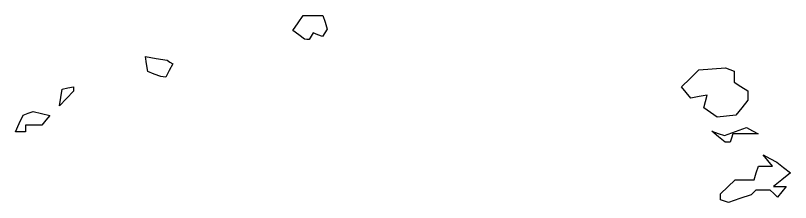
# Model space of a CAD drawing. Extents: x 0 to 4532, y 0 to 2620.
# Drawn here: x 2873 to 3099.5, y 1281.5 to 1336.1 of the extents above; entities that cross this region are included whole.
import ezdxf

# ---------------------------------------------------------------- set-up
doc = ezdxf.new("R2010")
doc.units = 0
doc.layers.add('Layer_1', color=7, linetype='CONTINUOUS')

msp = doc.modelspace()

# ---------------------------------------------------------------- linework, layer by layer
at = {"layer": 'Layer_1', "color": 7}
for points in [[(2955.788613, 1330.482989), (2954.076997, 1331.78339), (2955.595318, 1333.95119), (2957.113697, 1336.118991), (2959.989616, 1336.118991), (2962.865507, 1336.118991), (2963.497519, 1334.12789), (2964.129419, 1332.13689), (2963.463702, 1331.059789), (2962.798014, 1329.982689), (2961.431204, 1330.507189), (2960.064422, 1331.03169), (2959.473313, 1330.075289), (2958.882318, 1329.118989), (2958.191316, 1329.150989), (2957.500314, 1329.18299), (2955.788613, 1330.48339)], [(2913.589286, 1319.008785), (2911.678394, 1319.758087), (2911.343509, 1321.952087), (2911.008709, 1324.145987), (2914.170388, 1323.588987), (2917.331983, 1323.031987), (2918.168799, 1322.514787), (2919.0057, 1321.997587), (2917.967794, 1320.058287), (2916.929889, 1318.118987), (2916.215104, 1318.188974), (2915.500291, 1318.25899), (2913.589286, 1319.00819)], [(3076.114655, 1307.751482), (3074.183637, 1309.103983), (3074.676639, 1310.988983), (3075.169556, 1312.873983), (3072.774138, 1312.416083), (3070.378748, 1311.958183), (3069.019535, 1313.595883), (3067.66035, 1315.233586), (3070.173633, 1317.746885), (3072.686944, 1320.260185), (3076.576646, 1320.568787), (3080.466348, 1320.877387), (3081.73335, 1320.391185), (3083.000352, 1319.904987), (3083.000352, 1318.252586), (3083.000352, 1316.600084), (3085.000337, 1315.351085), (3087.00035, 1314.102085), (3087.00035, 1312.721284), (3087.00035, 1311.340584), (3085.241253, 1309.168182), (3083.482157, 1306.995782), (3080.763844, 1306.697382), (3078.045645, 1306.398982)], [(2886.321998, 1312.151585), (2886.697589, 1314.618983), (2888.348884, 1314.942283), (2890.000292, 1315.265586), (2890.000292, 1314.650485), (2890.000292, 1314.035383), (2887.973378, 1311.859684), (2885.946493, 1309.684082)], [(2874.157197, 1304.563982), (2875.271185, 1307.008983), (2876.715183, 1307.563083), (2878.15918, 1308.117183), (2880.606585, 1307.502983), (2883.054076, 1306.888681), (2881.904683, 1305.50378), (2880.755376, 1304.118982), (2878.377873, 1304.118982), (2876.000285, 1304.118982), (2876.000285, 1303.118981), (2876.000285, 1302.11898), (2874.521676, 1302.11898), (2873.043181, 1302.11898)], [(3078.441446, 1300.700579), (3076.500337, 1302.282281), (3078.379339, 1301.682481), (3080.258256, 1301.08278), (3083.465149, 1302.24238), (3086.672041, 1303.40208), (3088.354546, 1302.460481), (3090.036937, 1301.518981), (3086.335342, 1301.518981), (3082.633634, 1301.518981), (3082.233637, 1300.318979), (3081.83364, 1299.11898), (3081.10814, 1299.11898), (3080.382641, 1299.11898)], [(3080.195554, 1281.887277), (3079.000354, 1282.285678), (3079.000354, 1283.163375), (3079.000354, 1284.041075), (3081.188956, 1286.079977), (3083.377445, 1288.118975), (3086.121553, 1288.118975), (3088.865547, 1288.118975), (3089.500338, 1290.118977), (3090.135157, 1292.118979), (3092.190134, 1292.118979), (3094.245253, 1292.118979), (3092.872746, 1293.782678), (3091.500351, 1295.446378), (3093.500336, 1294.355977), (3095.50035, 1293.265477), (3097.500363, 1291.704777), (3099.500348, 1290.143976), (3097.00036, 1288.153677), (3094.500343, 1286.163474), (3096.37274, 1286.141364), (3098.245251, 1286.119254), (3096.965153, 1284.576854), (3095.68514, 1283.034452), (3094.642756, 1284.076854), (3093.600343, 1285.119253), (3091.467044, 1285.119253), (3089.333661, 1285.119253), (3088.648357, 1284.433954), (3087.963053, 1283.748554), (3084.676847, 1282.618853), (3081.390754, 1281.489153), (3080.195554, 1281.887554)]]:
    msp.add_lwpolyline(points, close=True, dxfattribs=at)

doc.saveas('drawing.dxf')
